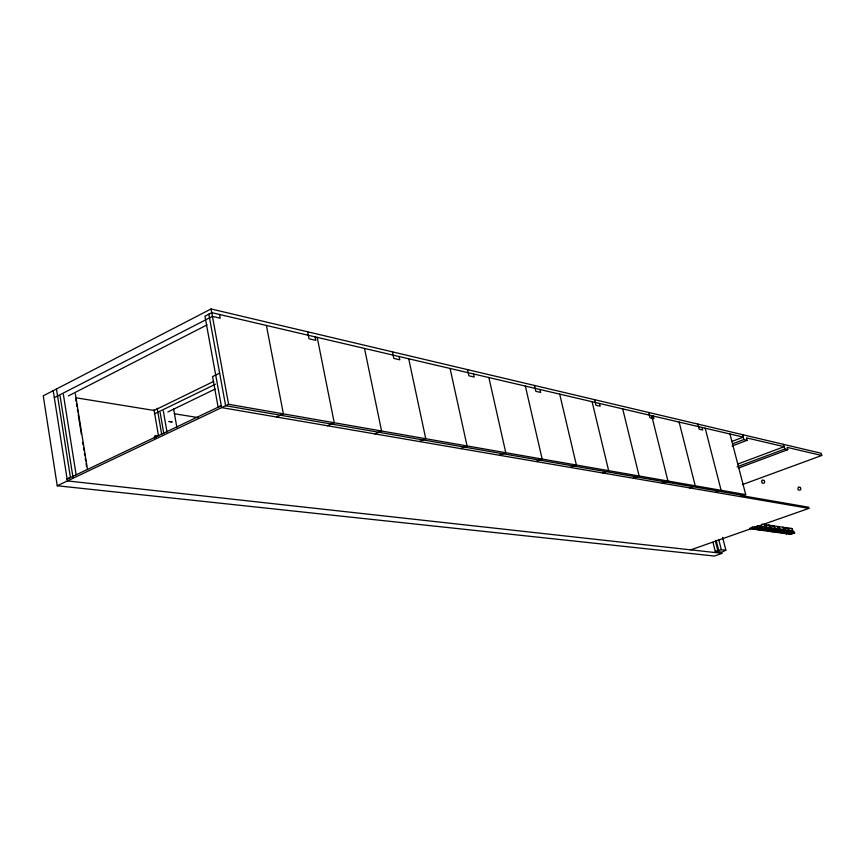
<?xml version="1.0" encoding="UTF-8"?>
<svg xmlns="http://www.w3.org/2000/svg" width="865" height="865" viewBox="0 0 865 865"><rect width="100%" height="100%" fill="white"/><g stroke="black" fill="none" stroke-linecap="round" stroke-linejoin="round"><path stroke-width="1.3" d="M742.397 484.595L821.75 455.487L821.134 453.249L211.06 308.956L43.25 395.835L57.241 485.762L714.404 556.044L722.243 553.33L67.416 480.929L53.219 390.677M54.322 397.695L212.433 316.374L220.207 318.179L219.515 314.482M68.357 395.921L207.049 324.905M219.645 373.107L212.552 376.578L218.11 407.112L221.289 405.599M213.612 381.454L154.121 410.464L76.325 397.846M154.684 413.773L215.439 384.233M167.853 411.978L215.147 389.066M158.479 435.917L155.905 435.549L154.457 436.241L154.63 438.393M67.102 478.95L70.411 477.372L56.463 388.99M67.135 479.124L221.299 405.696M57.241 485.762L228.598 404.29L745.706 494.607L729.952 433.992M758.335 529.045L758.551 529.856L759.513 529.402M763.125 529.715L763.341 530.526L767.158 529.077L764.357 524.514M767.806 530.375L768.023 531.186L771.894 529.748L769.039 525.196L767.925 525.585M777.094 531.683L777.3 532.483L778.262 532.04M781.69 532.332L781.906 533.121L785.679 531.705L782.912 527.228M786.199 532.959L786.404 533.748L790.232 532.343L784.382 531.694L781.441 533.056L777.3 532.483M276.541 417.017L283.385 413.859L266.398 325.467M327.511 425.764L334.247 422.747L317.196 337.35M374.967 433.906L381.584 431.008L364.511 348.433M419.255 441.507L425.753 438.728L408.713 358.78M460.677 448.611L467.068 445.94L450.081 368.468M499.516 455.282L505.787 452.709L488.887 377.551M535.986 461.542L542.16 459.055L525.358 386.093M570.327 467.424L576.382 465.035L559.698 394.137M602.689 472.982L608.646 470.668L592.103 401.717M633.266 478.226L639.116 475.988L622.713 408.886M731.974 441.42L743.251 437.106L211.741 312.665L204.94 316.179L221.645 407.599L808.916 508.371L808.602 507.204L740.689 495.461M732.601 443.842L743.878 439.539L747.111 440.285L746.473 437.863L784.177 446.686L737.726 464.072M732.093 446.005L747.111 440.285M662.179 483.189L667.931 481.016L651.68 415.665M737.067 466.841L784.793 449.022L787.755 449.703L787.128 447.378L821.75 455.487M738.364 468.116L787.755 449.703M689.567 487.892L695.222 485.784L679.133 422.098M715.56 492.347L721.118 490.304L705.191 428.197M740.245 496.586L745.706 494.607M751.588 527.466L752.81 527.044M690.757 549.848L808.916 508.371M762.443 528.407L756.291 527.715L753.772 529.196L758.118 529.802L762.443 528.407L760.573 526.277L762.411 527.618L766.952 528.266M755.091 526.569L757.405 526.904L757.621 527.726L753.274 529.12L749.987 528.666M768.217 529.402L765.849 529.066L762.854 530.461L758.551 529.856M712.976 542.344L715.258 551.373L721.313 549.707L725.865 550.226L722.599 537.381M770.283 525.931L773.721 525.888L776.51 530.407L772.24 531.77L768.023 531.186M786.317 528.266L787.399 527.888L790.405 532.375L794.676 532.981L792.837 530.915L756.951 525.758M778.208 531.629L779.96 531.478M725.865 550.226L721.94 552.119L715.258 551.373M752.182 527.964L773.559 530.969L772.715 531.834L776.889 532.418L781.149 531.056L778.305 526.558L777.213 526.936L779.516 527.272M792.837 530.915L791.908 528.547L788.566 528.591M794.676 532.981L790.459 534.321L786.404 533.748M767.158 529.077L761.07 528.396M771.894 529.748L765.849 529.066M763.341 530.526L767.601 531.121L770.585 529.737L776.51 530.407M775.321 530.818L781.149 531.056M779.906 531.467L785.679 531.705M790.405 532.375L786.004 533.694L781.906 533.121M168.707 421.558L172.232 421.861L171 422.088M751.534 527.455L793.497 533.381M774.716 531.132L791.864 533.943L749.847 528.05M762.227 527.596L757.654 526.936L757.859 527.758M765.298 526.958L767.19 528.299L771.677 528.937M769.093 525.206L770.034 527.639L771.861 528.969L776.305 529.596M774.662 528.299L776.543 529.629L780.944 530.256M779.246 528.958L781.117 530.288L785.474 530.905M783.841 529.618L785.701 530.937L790.015 531.553M794.459 532.191L790.188 531.575L788.329 530.267M754.15 527.228L757.621 527.726M752.637 527.196L756.291 527.715M758.713 528.061L761.124 528.407L759.567 529.412M774.034 530.234L770.693 530.169M777.527 530.721L779.852 531.056L778.316 532.04M784.382 531.694L786.663 532.018M792.254 532.808L788.88 532.332L787.41 533.316M761.957 524.168L791.908 528.547M764.433 525.077L766.801 525.423M782.955 527.78L785.236 528.104M174.395 413.751L198.128 417.6M743.37 495.45L225.624 405.707L208.833 314.168M155.905 435.549L156.446 437.528M783.549 444.361L784.793 449.022M790.253 533.532L790.459 534.321M785.701 530.937L785.917 531.737M785.788 532.905L786.004 533.694M781.117 530.288L781.322 531.088M781.236 532.267L781.441 533.056M776.543 529.629L776.748 530.44M776.684 531.618L776.889 532.418M771.861 528.969L772.067 529.769M772.034 530.969L772.24 531.77M742.613 434.673L743.878 439.539M767.19 528.299L767.406 529.11M767.396 530.321L767.601 531.121M762.411 527.618L762.627 528.439M762.649 529.65L762.854 530.461M757.913 528.98L758.118 529.802M753.069 528.31L753.274 529.12M702.034 427.461L702.683 429.992L699.147 429.17L697.85 424.088M718.696 539.392L721.313 549.707M716.144 540.279L718.761 550.594M715.517 541.458L717.809 550.486M653.259 416.043L653.929 418.692L650.037 417.795L648.718 412.475M599.499 403.447L600.169 406.236L595.877 405.242L594.525 399.652M539.922 389.499L540.603 392.429L535.824 391.326L534.473 385.444M473.544 373.961L474.225 377.043L468.895 375.81L467.522 369.614M399.122 356.531L399.814 359.797L393.813 358.413L392.429 351.86M315.109 336.863L315.801 340.334L309 338.756L307.616 331.792M211.06 308.956L228.598 404.29M173.606 408.918L176.882 427.559M163.344 411.026L167.01 432.132M160.166 412.573L163.809 433.657M157.181 408.248L161.744 434.641M154.002 409.794L158.544 436.155M75.352 393.802L87.516 469.544M75.677 398.624L76.109 401.274M76.531 403.923L76.953 406.572M77.385 409.221L77.807 411.87M78.228 414.519L81.418 434.392M82.694 442.339L83.126 444.988M83.548 447.638L83.97 450.287M84.402 452.946L84.824 455.596M85.246 458.245L85.678 460.894M86.1 463.543L86.522 466.192M63.361 394.343L76.131 474.777M60.107 396.008L73.028 477.675M762.368 480.226L761.622 481.329L762.087 483.092L763.957 483.243L764.703 482.14L764.238 480.378L762.368 480.226M798.611 487.222L797.865 488.271L798.319 489.968L800.125 490.12L800.86 489.06L800.406 487.363L798.611 487.222"/></g></svg>
